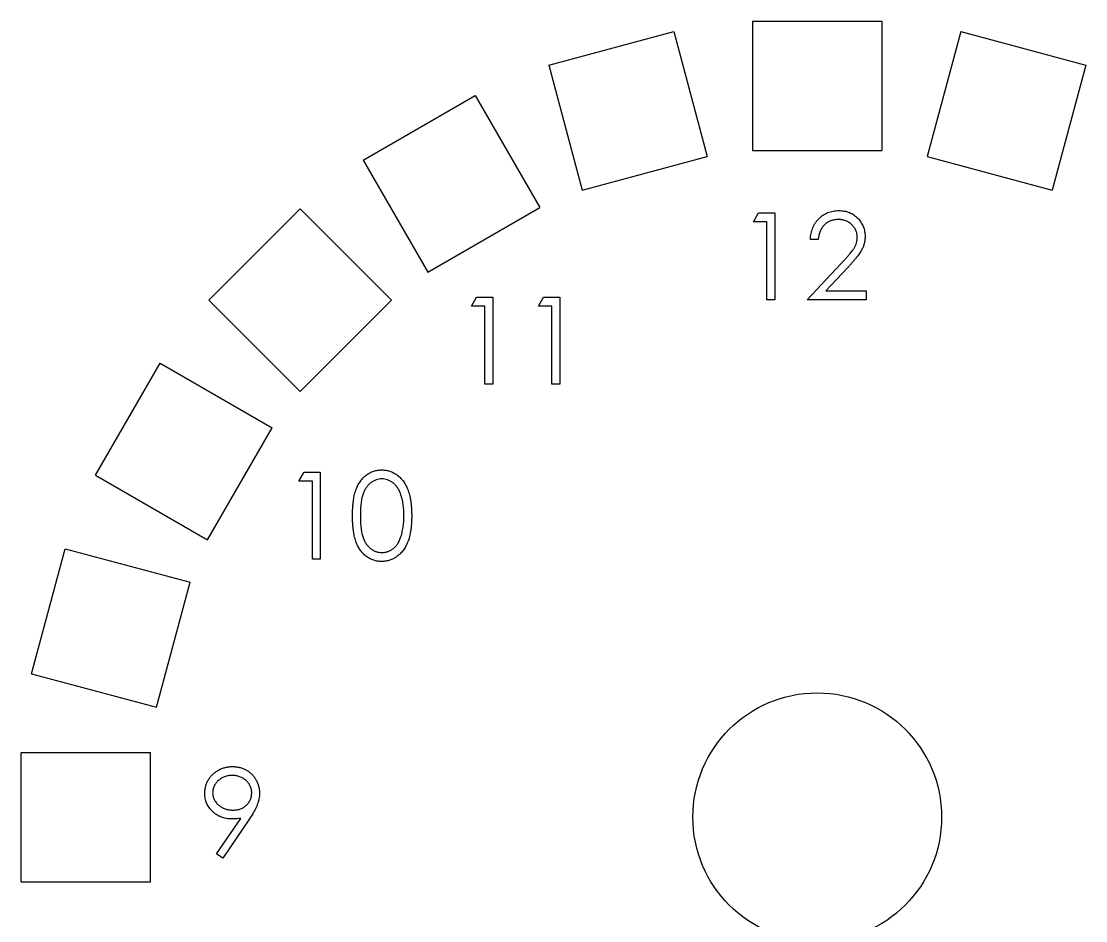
# Model space of a CAD drawing. Header units: millimetres. Extents: x 0 to 216, y -15 to 156.
# Drawn here: x 76 to 118.79, y 73.84 to 110 of the extents above; entities that cross this region are included whole.
import ezdxf

# ---------------------------------------------------------------- set-up
doc = ezdxf.new("R2010")
doc.units = ezdxf.units.MM

msp = doc.modelspace()

# ---------------------------------------------------------------- linework, layer by layer
at = {"color": 7, "linetype": 'Continuous', "lineweight": 25}
for p, q in [((105.4, 110), (105.4, 104.8)), ((105.4, 110), (110.6, 110)), ((110.6, 110), (110.6, 104.8)), ((97.206, 108.237), (102.229, 109.583)), ((102.229, 109.583), (103.575, 104.56)), ((113.771, 109.583), (112.425, 104.56)), ((113.771, 109.583), (118.794, 108.237)), ((97.206, 108.237), (98.552, 103.214)), ((118.794, 108.237), (117.448, 103.214)), ((89.748, 104.413), (94.252, 107.013)), ((94.252, 107.013), (96.852, 102.509)), ((98.552, 103.214), (103.575, 104.56)), ((105.4, 104.8), (110.6, 104.8)), ((112.425, 104.56), (117.448, 103.214)), ((89.748, 104.413), (92.348, 99.909)), ((83.534, 98.789), (87.211, 102.466)), ((87.211, 102.466), (90.888, 98.789)), ((92.348, 99.909), (96.852, 102.509)), ((105.437, 101.941), (105.642, 102.3)), ((105.642, 102.3), (106.289, 102.3)), ((106.289, 102.3), (106.289, 98.8)), ((105.975, 101.941), (105.437, 101.941)), ((105.975, 98.8), (105.975, 101.941)), ((108.039, 101.223), (107.725, 101.223)), ((107.591, 98.8), (108.948, 100.249)), ((109.216, 100.094), (108.34, 99.159)), ((94.101, 98.551), (94.307, 98.909)), ((94.307, 98.909), (94.954, 98.909)), ((94.954, 98.909), (94.954, 95.409)), ((96.793, 98.551), (96.999, 98.909)), ((96.999, 98.909), (97.646, 98.909)), ((97.646, 98.909), (97.646, 95.409)), ((108.34, 99.159), (109.969, 99.159)), ((109.969, 99.159), (109.969, 98.8)), ((83.534, 98.789), (87.211, 95.112)), ((87.211, 95.112), (90.888, 98.789)), ((94.64, 98.551), (94.101, 98.551)), ((94.64, 95.409), (94.64, 98.551)), ((97.332, 98.551), (96.793, 98.551)), ((97.332, 95.409), (97.332, 98.551)), ((106.289, 98.8), (105.975, 98.8)), ((109.969, 98.8), (107.591, 98.8)), ((78.987, 91.748), (81.587, 96.252)), ((81.587, 96.252), (86.091, 93.652)), ((94.954, 95.409), (94.64, 95.409)), ((97.646, 95.409), (97.332, 95.409)), ((83.491, 89.148), (86.091, 93.652)), ((78.987, 91.748), (83.491, 89.148)), ((87.164, 91.513), (87.369, 91.872)), ((87.369, 91.872), (88.016, 91.872)), ((88.016, 91.872), (88.016, 88.372)), ((87.702, 91.513), (87.164, 91.513)), ((87.702, 88.372), (87.702, 91.513)), ((76.417, 83.771), (77.763, 88.794)), ((77.763, 88.794), (82.786, 87.448)), ((88.016, 88.372), (87.702, 88.372)), ((81.44, 82.425), (82.786, 87.448)), ((76.417, 83.771), (81.44, 82.425)), ((76, 80.6), (81.2, 80.6)), ((76, 75.4), (76, 80.6)), ((81.2, 75.4), (81.2, 80.6)), ((83.846, 76.533), (84.82, 77.955)), ((85.175, 77.934), (84.097, 76.358)), ((84.097, 76.358), (83.846, 76.533)), ((76, 75.4), (81.2, 75.4))]:
    msp.add_line(p, q, dxfattribs=at)
msp.add_circle((108, 78), 5, dxfattribs=at)
for points, knots in [([(107.725, 101.223), (107.727, 101.265), (107.731, 101.347), (107.75, 101.466), (107.777, 101.58), (107.815, 101.688), (107.863, 101.79), (107.919, 101.887), (107.986, 101.978), (108.063, 102.063), (108.145, 102.14), (108.235, 102.206), (108.329, 102.263), (108.427, 102.31), (108.53, 102.345), (108.638, 102.371), (108.751, 102.387), (108.828, 102.389), (108.867, 102.39)], [0, 0, 0, 0, 0.068791, 0.135103, 0.198979, 0.261904, 0.323495, 0.385195, 0.446969, 0.509765, 0.572251, 0.633405, 0.693251, 0.752583, 0.812579, 0.873275, 0.93555, 1, 1, 1, 1]), ([(108.867, 102.39), (108.905, 102.389), (108.981, 102.387), (109.091, 102.372), (109.195, 102.348), (109.295, 102.315), (109.388, 102.27), (109.475, 102.216), (109.558, 102.154), (109.633, 102.081), (109.701, 102.003), (109.76, 101.919), (109.811, 101.833), (109.853, 101.743), (109.884, 101.649), (109.908, 101.553), (109.921, 101.452), (109.923, 101.384), (109.924, 101.349)], [0, 0, 0, 0, 0.0694755, 0.1365168, 0.2007888, 0.2638297, 0.325735, 0.3872907, 0.4495092, 0.5129678, 0.5762752, 0.6375801, 0.6979026, 0.7571721, 0.8165985, 0.8766532, 0.9372896, 1, 1, 1, 1]), ([(108.851, 102.031), (108.823, 102.03), (108.769, 102.029), (108.691, 102.019), (108.615, 102.002), (108.543, 101.979), (108.475, 101.949), (108.41, 101.913), (108.349, 101.869), (108.292, 101.819), (108.239, 101.764), (108.192, 101.702), (108.152, 101.635), (108.116, 101.564), (108.088, 101.486), (108.066, 101.403), (108.048, 101.315), (108.042, 101.254), (108.039, 101.223)], [0, 0, 0, 0, 0.064439, 0.126547, 0.186887, 0.245878, 0.304041, 0.362191, 0.420976, 0.48066, 0.5406, 0.600689, 0.661936, 0.724443, 0.789038, 0.856314, 0.926352, 1, 1, 1, 1]), ([(109.61, 101.321), (109.609, 101.345), (109.608, 101.392), (109.597, 101.461), (109.58, 101.528), (109.556, 101.592), (109.525, 101.654), (109.486, 101.712), (109.442, 101.769), (109.391, 101.822), (109.334, 101.871), (109.274, 101.914), (109.211, 101.95), (109.145, 101.979), (109.076, 102.003), (109.004, 102.019), (108.928, 102.029), (108.877, 102.03), (108.851, 102.031)], [0, 0, 0, 0, 0.061965, 0.122122, 0.180988, 0.239933, 0.299906, 0.359989, 0.421776, 0.486576, 0.551535, 0.615018, 0.677259, 0.73973, 0.80305, 0.866495, 0.931973, 1, 1, 1, 1]), ([(108.948, 100.249), (108.981, 100.283), (109.045, 100.349), (109.134, 100.446), (109.215, 100.536), (109.287, 100.618), (109.349, 100.695), (109.404, 100.763), (109.448, 100.826), (109.495, 100.899), (109.542, 100.987), (109.581, 101.096), (109.606, 101.208), (109.608, 101.283), (109.61, 101.321)], [0, 0, 0, 0, 0.110803, 0.212829, 0.306101, 0.390647, 0.466924, 0.534481, 0.593587, 0.644557, 0.7362, 0.825024, 0.911986, 1, 1, 1, 1]), ([(109.924, 101.349), (109.922, 101.301), (109.919, 101.204), (109.89, 101.062), (109.845, 100.924), (109.791, 100.814), (109.737, 100.724), (109.688, 100.651), (109.63, 100.572), (109.564, 100.487), (109.489, 100.397), (109.406, 100.3), (109.314, 100.199), (109.249, 100.129), (109.216, 100.094)], [0, 0, 0, 0, 0.098702, 0.195672, 0.292422, 0.391343, 0.444462, 0.504229, 0.570352, 0.642546, 0.722288, 0.807921, 0.90047, 1, 1, 1, 1]), ([(89.317, 90.12), (89.318, 90.176), (89.318, 90.285), (89.325, 90.444), (89.337, 90.593), (89.353, 90.732), (89.373, 90.861), (89.399, 90.981), (89.429, 91.09), (89.464, 91.191), (89.503, 91.283), (89.545, 91.37), (89.593, 91.45), (89.643, 91.525), (89.697, 91.594), (89.754, 91.658), (89.817, 91.715), (89.882, 91.766), (89.951, 91.812), (90.022, 91.852), (90.095, 91.886), (90.17, 91.913), (90.246, 91.935), (90.325, 91.95), (90.406, 91.96), (90.46, 91.961), (90.488, 91.961)], [0, 0, 0, 0, 0.068595, 0.133246, 0.194313, 0.251279, 0.304513, 0.354235, 0.400481, 0.443411, 0.484015, 0.523252, 0.561042, 0.5979, 0.633518, 0.668314, 0.702496, 0.736685, 0.770293, 0.803437, 0.835913, 0.86846, 0.900847, 0.933467, 0.966258, 1, 1, 1, 1]), ([(90.498, 91.602), (90.459, 91.6), (90.382, 91.596), (90.267, 91.568), (90.158, 91.518), (90.071, 91.463), (90.004, 91.41), (89.957, 91.365), (89.912, 91.315), (89.872, 91.261), (89.834, 91.202), (89.799, 91.139), (89.767, 91.072), (89.738, 90.999), (89.713, 90.919), (89.691, 90.832), (89.672, 90.735), (89.658, 90.629), (89.646, 90.515), (89.638, 90.392), (89.632, 90.26), (89.632, 90.169), (89.632, 90.122)], [0, 0, 0, 0, 0.060387, 0.120883, 0.182755, 0.247811, 0.281299, 0.315088, 0.349702, 0.384857, 0.420966, 0.458511, 0.497175, 0.537602, 0.580503, 0.627468, 0.678388, 0.733983, 0.793747, 0.857714, 0.926698, 1, 1, 1, 1]), ([(90.488, 91.961), (90.515, 91.961), (90.571, 91.96), (90.653, 91.951), (90.733, 91.935), (90.81, 91.913), (90.886, 91.886), (90.96, 91.852), (91.033, 91.812), (91.102, 91.766), (91.169, 91.714), (91.233, 91.655), (91.292, 91.59), (91.349, 91.519), (91.401, 91.442), (91.451, 91.359), (91.495, 91.27), (91.538, 91.174), (91.575, 91.071), (91.608, 90.96), (91.635, 90.841), (91.657, 90.713), (91.674, 90.577), (91.687, 90.432), (91.694, 90.279), (91.695, 90.174), (91.696, 90.12)], [0, 0, 0, 0, 0.033788, 0.067194, 0.099862, 0.132567, 0.165151, 0.197913, 0.231319, 0.265083, 0.299255, 0.334399, 0.369943, 0.406284, 0.444064, 0.482998, 0.523354, 0.565537, 0.609613, 0.656391, 0.705885, 0.758325, 0.813832, 0.872795, 0.934722, 1, 1, 1, 1]), ([(91.382, 90.122), (91.381, 90.164), (91.38, 90.246), (91.376, 90.366), (91.365, 90.481), (91.353, 90.59), (91.336, 90.693), (91.317, 90.79), (91.292, 90.881), (91.265, 90.967), (91.234, 91.047), (91.2, 91.121), (91.164, 91.19), (91.125, 91.253), (91.083, 91.311), (91.037, 91.362), (90.989, 91.409), (90.923, 91.463), (90.835, 91.517), (90.726, 91.567), (90.613, 91.596), (90.536, 91.6), (90.498, 91.602)], [0, 0, 0, 0, 0.065681, 0.128486, 0.188175, 0.245106, 0.299448, 0.350823, 0.399942, 0.446672, 0.491255, 0.533376, 0.573853, 0.612526, 0.649597, 0.685532, 0.720106, 0.753838, 0.818925, 0.880493, 0.940311, 1, 1, 1, 1]), ([(90.488, 88.282), (90.46, 88.282), (90.406, 88.283), (90.325, 88.293), (90.247, 88.308), (90.17, 88.329), (90.096, 88.356), (90.024, 88.39), (89.953, 88.429), (89.885, 88.474), (89.82, 88.525), (89.758, 88.582), (89.7, 88.646), (89.647, 88.715), (89.596, 88.79), (89.549, 88.871), (89.505, 88.958), (89.466, 89.051), (89.431, 89.152), (89.4, 89.262), (89.375, 89.382), (89.354, 89.511), (89.337, 89.65), (89.326, 89.798), (89.318, 89.956), (89.318, 90.065), (89.317, 90.12)], [0, 0, 0, 0, 0.0337871, 0.0666217, 0.0992849, 0.1313612, 0.1635852, 0.1961039, 0.2289023, 0.2621581, 0.2959912, 0.3302178, 0.3650598, 0.4009507, 0.4376204, 0.4757075, 0.5153807, 0.5564135, 0.5997648, 0.6464242, 0.6964314, 0.7497815, 0.8065733, 0.8674355, 0.9318868, 1, 1, 1, 1]), ([(89.632, 90.122), (89.632, 90.075), (89.632, 89.984), (89.638, 89.852), (89.646, 89.729), (89.657, 89.615), (89.673, 89.51), (89.69, 89.413), (89.712, 89.325), (89.737, 89.246), (89.766, 89.173), (89.798, 89.105), (89.832, 89.042), (89.87, 88.984), (89.912, 88.93), (89.956, 88.879), (90.004, 88.835), (90.07, 88.781), (90.158, 88.725), (90.269, 88.677), (90.382, 88.647), (90.46, 88.643), (90.498, 88.641)], [0, 0, 0, 0, 0.072951, 0.141584, 0.205926, 0.265301, 0.320597, 0.371817, 0.41879, 0.461699, 0.502134, 0.540804, 0.578181, 0.614297, 0.649678, 0.684299, 0.718359, 0.752081, 0.817652, 0.879722, 0.939966, 1, 1, 1, 1]), ([(91.696, 90.12), (91.695, 90.067), (91.694, 89.962), (91.687, 89.81), (91.674, 89.666), (91.658, 89.53), (91.636, 89.403), (91.608, 89.284), (91.577, 89.173), (91.539, 89.071), (91.498, 88.976), (91.453, 88.887), (91.405, 88.804), (91.352, 88.727), (91.296, 88.656), (91.235, 88.591), (91.172, 88.532), (91.104, 88.48), (91.034, 88.433), (90.962, 88.392), (90.887, 88.359), (90.811, 88.33), (90.733, 88.309), (90.653, 88.294), (90.571, 88.283), (90.515, 88.282), (90.488, 88.282)], [0, 0, 0, 0, 0.065063, 0.126773, 0.185516, 0.240765, 0.29298, 0.34225, 0.388919, 0.432776, 0.474628, 0.514775, 0.553606, 0.591426, 0.628028, 0.663804, 0.698984, 0.733591, 0.767628, 0.801208, 0.834264, 0.866981, 0.89972, 0.932702, 0.966176, 1, 1, 1, 1]), ([(91.249, 89.242), (91.26, 89.273), (91.281, 89.336), (91.309, 89.435), (91.33, 89.538), (91.35, 89.645), (91.363, 89.758), (91.374, 89.875), (91.38, 89.997), (91.381, 90.08), (91.382, 90.122)], [0, 0, 0, 0, 0.110588, 0.224542, 0.342503, 0.464324, 0.590756, 0.722227, 0.858843, 1, 1, 1, 1]), ([(90.498, 88.641), (90.537, 88.642), (90.614, 88.646), (90.727, 88.676), (90.837, 88.723), (90.923, 88.778), (90.989, 88.83), (91.036, 88.875), (91.079, 88.925), (91.12, 88.979), (91.157, 89.037), (91.191, 89.101), (91.222, 89.169), (91.24, 89.217), (91.249, 89.242)], [0, 0, 0, 0, 0.112813, 0.225394, 0.339595, 0.459675, 0.521735, 0.583926, 0.648174, 0.713881, 0.781004, 0.851451, 0.924051, 1, 1, 1, 1]), ([(83.379, 78.965), (83.381, 79.014), (83.385, 79.111), (83.412, 79.251), (83.457, 79.384), (83.52, 79.509), (83.599, 79.624), (83.694, 79.727), (83.805, 79.818), (83.928, 79.896), (84.061, 79.959), (84.201, 80.005), (84.346, 80.032), (84.444, 80.036), (84.494, 80.038)], [0, 0, 0, 0, 0.085249, 0.167327, 0.248175, 0.328829, 0.409908, 0.490584, 0.572993, 0.658265, 0.744222, 0.82906, 0.913938, 1, 1, 1, 1]), ([(84.494, 80.038), (84.542, 80.036), (84.638, 80.032), (84.779, 80.006), (84.914, 79.961), (85.042, 79.899), (85.161, 79.822), (85.267, 79.73), (85.36, 79.623), (85.438, 79.504), (85.5, 79.375), (85.545, 79.242), (85.573, 79.103), (85.576, 79.009), (85.578, 78.962)], [0, 0, 0, 0, 0.085532, 0.169003, 0.251943, 0.335682, 0.419409, 0.501265, 0.583703, 0.668, 0.751919, 0.834598, 0.916526, 1, 1, 1, 1]), ([(84.477, 79.679), (84.451, 79.678), (84.398, 79.676), (84.321, 79.667), (84.248, 79.651), (84.176, 79.628), (84.108, 79.6), (84.043, 79.565), (83.981, 79.523), (83.922, 79.475), (83.868, 79.424), (83.822, 79.369), (83.783, 79.311), (83.75, 79.251), (83.725, 79.187), (83.706, 79.122), (83.696, 79.053), (83.694, 79.007), (83.694, 78.983)], [0, 0, 0, 0, 0.068712, 0.134812, 0.199538, 0.263335, 0.326747, 0.390328, 0.454126, 0.519203, 0.58351, 0.645497, 0.70529, 0.763488, 0.821856, 0.880004, 0.939108, 1, 1, 1, 1]), ([(85.264, 78.983), (85.263, 79.007), (85.262, 79.053), (85.252, 79.122), (85.233, 79.187), (85.208, 79.251), (85.175, 79.311), (85.135, 79.369), (85.089, 79.424), (85.035, 79.475), (84.976, 79.523), (84.914, 79.565), (84.849, 79.6), (84.781, 79.628), (84.709, 79.651), (84.635, 79.667), (84.557, 79.676), (84.504, 79.678), (84.477, 79.679)], [0, 0, 0, 0, 0.06076, 0.119735, 0.177757, 0.235999, 0.29407, 0.353733, 0.415973, 0.48014, 0.545076, 0.608735, 0.672178, 0.735453, 0.799112, 0.864284, 0.930837, 1, 1, 1, 1]), ([(84.452, 77.929), (84.415, 77.929), (84.343, 77.931), (84.237, 77.946), (84.135, 77.969), (84.037, 78.002), (83.944, 78.044), (83.855, 78.096), (83.77, 78.157), (83.69, 78.227), (83.618, 78.303), (83.554, 78.385), (83.5, 78.471), (83.456, 78.561), (83.422, 78.656), (83.397, 78.756), (83.382, 78.859), (83.38, 78.93), (83.379, 78.965)], [0, 0, 0, 0, 0.0662949, 0.1301311, 0.1928622, 0.25436, 0.3159098, 0.3773381, 0.4402053, 0.5041751, 0.5680336, 0.6302277, 0.6908615, 0.7514218, 0.8114657, 0.8727505, 0.9353907, 1, 1, 1, 1]), ([(83.694, 78.983), (83.694, 78.959), (83.695, 78.913), (83.707, 78.844), (83.726, 78.779), (83.752, 78.715), (83.786, 78.654), (83.828, 78.597), (83.877, 78.542), (83.932, 78.49), (83.993, 78.442), (84.058, 78.401), (84.125, 78.366), (84.196, 78.338), (84.27, 78.315), (84.347, 78.299), (84.428, 78.29), (84.482, 78.288), (84.51, 78.288)], [0, 0, 0, 0, 0.05954, 0.117423, 0.17444, 0.231734, 0.289722, 0.3492, 0.410516, 0.47508, 0.540094, 0.604444, 0.668697, 0.73211, 0.796739, 0.862906, 0.930462, 1, 1, 1, 1]), ([(84.51, 78.288), (84.538, 78.288), (84.592, 78.29), (84.671, 78.299), (84.746, 78.315), (84.817, 78.338), (84.884, 78.365), (84.946, 78.401), (85.004, 78.443), (85.058, 78.49), (85.106, 78.542), (85.148, 78.597), (85.185, 78.655), (85.213, 78.716), (85.237, 78.779), (85.253, 78.844), (85.262, 78.913), (85.263, 78.959), (85.264, 78.983)], [0, 0, 0, 0, 0.072713, 0.141547, 0.208363, 0.272462, 0.33539, 0.397711, 0.459383, 0.522098, 0.584315, 0.644392, 0.703345, 0.761509, 0.82003, 0.878517, 0.938265, 1, 1, 1, 1]), ([(85.578, 78.962), (85.577, 78.925), (85.575, 78.851), (85.558, 78.737), (85.529, 78.622), (85.497, 78.524), (85.466, 78.444), (85.437, 78.38), (85.404, 78.313), (85.366, 78.243), (85.326, 78.17), (85.28, 78.094), (85.229, 78.015), (85.193, 77.961), (85.175, 77.934)], [0, 0, 0, 0, 0.09832, 0.199417, 0.305603, 0.416162, 0.474582, 0.537006, 0.603857, 0.67409, 0.749417, 0.828253, 0.912054, 1, 1, 1, 1]), ([(84.82, 77.955), (84.758, 77.948), (84.635, 77.933), (84.512, 77.93), (84.452, 77.929)], [0, 0, 0, 0, 0.507858, 1, 1, 1, 1])]:
    msp.add_open_spline(points, degree=3, knots=knots, dxfattribs=at)

doc.saveas('drawing.dxf')
